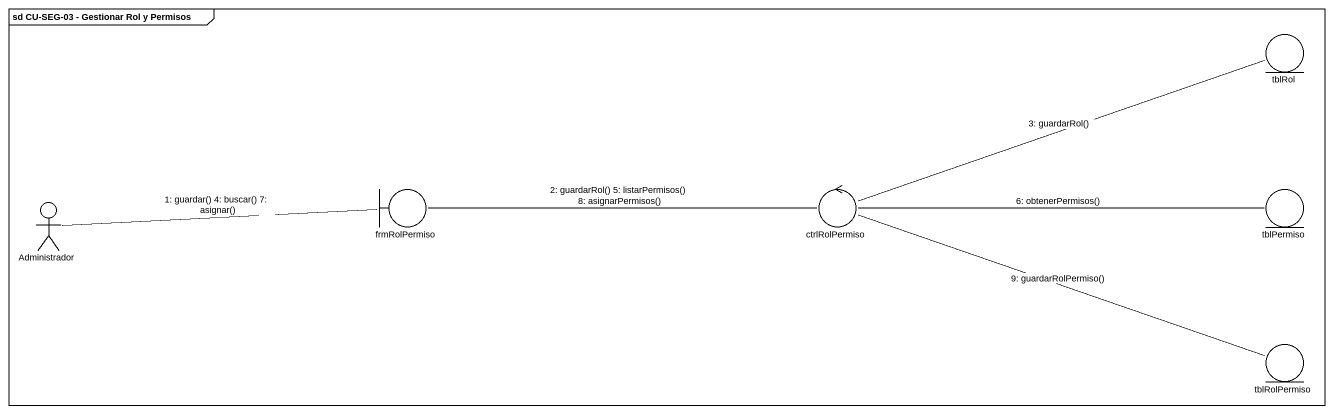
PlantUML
@startuml
mainframe sd CU-SEG-03 - Gestionar Rol y Permisos
entity tblRol
boundary frmRolPermiso
control ctrlRolPermiso
entity tblPermiso
actor Administrador
entity tblRolPermiso
frmRolPermiso -right- ctrlRolPermiso : 2: guardarRol() 5: listarPermisos() 8: asignarPermisos()
ctrlRolPermiso -right- tblRol : 3: guardarRol()
ctrlRolPermiso -right- tblPermiso : 6: obtenerPermisos()
ctrlRolPermiso -right- tblRolPermiso : 9: guardarRolPermiso()
Administrador -right- frmRolPermiso : 1: guardar() 4: buscar() 7: asignar()
@enduml
